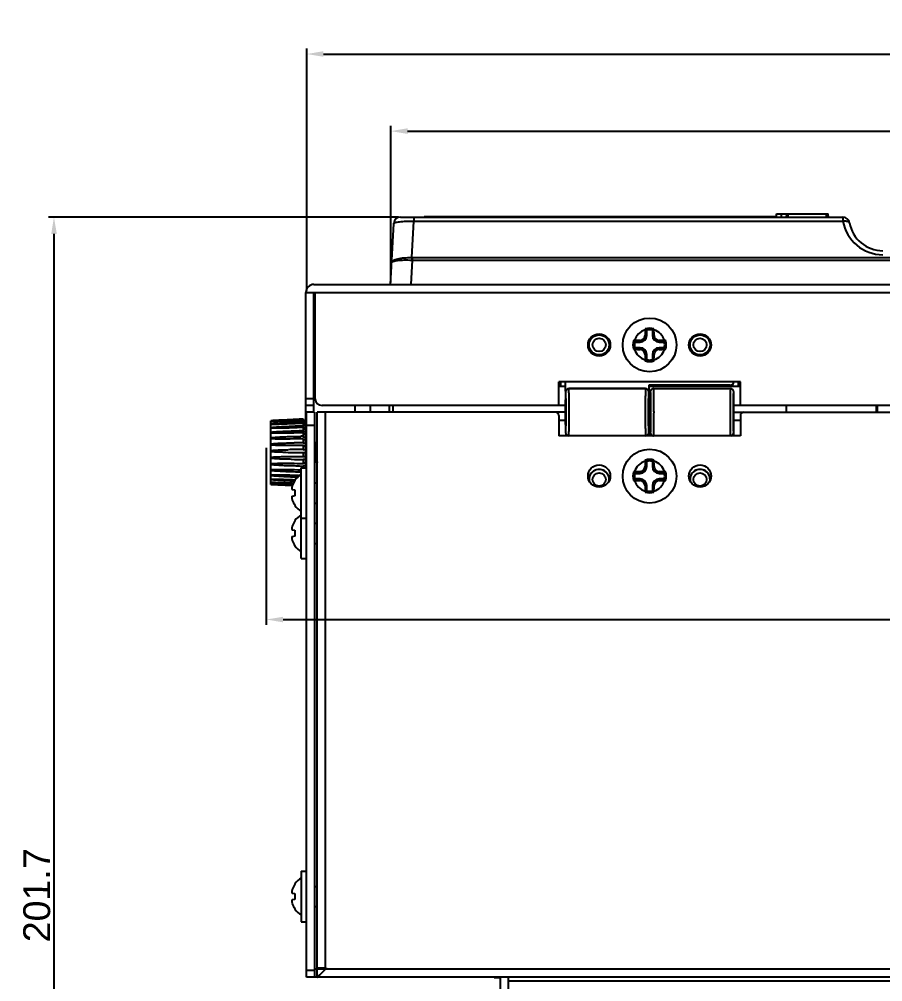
# Model space of a CAD drawing. Header units: millimetres. Extents: x -1493 to -686, y 1310 to 1867.
# Drawn here: x -1287.5 to -1159.1, y 1495.6 to 1638.7 of the extents above; entities that cross this region are included whole.
import ezdxf

# ---------------------------------------------------------------- set-up
doc = ezdxf.new("R2010")
doc.units = ezdxf.units.MM
doc.header["$PDMODE"] = 3
doc.header["$PDSIZE"] = 1.5
doc.layers.get('0').update_dxf_attribs({"linetype": 'CONTINUOUS'})
doc.layers.get('Defpoints').update_dxf_attribs({"linetype": 'CONTINUOUS'})
doc.layers.add('Dim', color=1, linetype='CONTINUOUS')
doc.styles.add('OMI-1', font='arial.ttf', dxfattribs={"oblique": 1})
doc.dimstyles.new('1', dxfattribs={"dimtxt": 4, "dimasz": 2.5, "dimexe": 0.8, "dimexo": 0.3, "dimgap": 0.5, "dimtad": 1, "dimtoh": 1, "dimdec": 1, "dimzin": 0, "dimdsep": 46, "dimtxsty": 'OMI-1', "dimcen": 0, "dimclrd": 256, "dimclre": 256, "dimclrt": 256, "dimadec": 0, "dimazin": 0, "dimtfac": 0.8, "dimtdec": 1, "dimtix": 1, "dimtmove": 0, "dimatfit": 3, "dimfxl": 1, "dimtolj": 1, "dimtzin": 0, "dimarcsym": 0})

# ---------------------------------------------------------------- blocks, each defined once
blk = doc.blocks.new('*D27')
at = {"layer": 'Defpoints', "color": 0, "transparency": 16777216}
for p in [(-1062.25, 1622.03), (-1232.26, 1599.25), (-1062.25, 1599.25)]:
    blk.add_point(p, dxfattribs=at)
at = {"layer": 'Dim', "lineweight": -2, "transparency": 16777216}
for p, q in [((-1232.26, 1599.55), (-1232.26, 1622.83)), ((-1062.25, 1599.55), (-1062.25, 1622.83)), ((-1229.76, 1622.03), (-1064.75, 1622.03))]:
    blk.add_line(p, q, dxfattribs=at)
at = {"layer": 'Dim', "transparency": 16777216}
for points in [[(-1229.76, 1622.45), (-1229.76, 1621.61), (-1232.26, 1622.03)], [(-1064.75, 1621.61), (-1064.75, 1622.45), (-1062.25, 1622.03)]]:
    blk.add_solid(points, dxfattribs=at)
at = {"layer": 'Dim', "transparency": 16777216, "insert": (-1147.25, 1624.57), "char_height": 4, "attachment_point": 5, "style": 'OMI-1'}
blk.add_mtext('\\A1;170.0', dxfattribs=at)
blk = doc.blocks.new('*D28')
at = {"layer": 'Defpoints', "color": 0, "transparency": 16777216}
for p in [(-1037.76, 1633.49), (-1244.76, 1598.05), (-1037.76, 1598.05)]:
    blk.add_point(p, dxfattribs=at)
at = {"layer": 'Dim', "lineweight": -2, "transparency": 16777216}
for p, q in [((-1244.76, 1598.35), (-1244.76, 1634.29)), ((-1037.76, 1598.35), (-1037.76, 1634.29)), ((-1242.26, 1633.49), (-1040.26, 1633.49))]:
    blk.add_line(p, q, dxfattribs=at)
at = {"layer": 'Dim', "transparency": 16777216}
for points in [[(-1242.26, 1633.91), (-1242.26, 1633.08), (-1244.76, 1633.49)], [(-1040.26, 1633.08), (-1040.26, 1633.91), (-1037.76, 1633.49)]]:
    blk.add_solid(points, dxfattribs=at)
at = {"layer": 'Dim', "transparency": 16777216, "insert": (-1141.26, 1636.04), "char_height": 4, "attachment_point": 5, "style": 'OMI-1'}
blk.add_mtext('\\A1;207.0', dxfattribs=at)
blk = doc.blocks.new('*D29')
at = {"layer": 'Defpoints', "color": 0, "transparency": 16777216}
for p in [(-1250.76, 1575.25), (-1031.76, 1575.26), (-1031.76, 1549.43)]:
    blk.add_point(p, dxfattribs=at)
at = {"layer": 'Dim', "lineweight": -2, "transparency": 16777216}
for p, q in [((-1250.76, 1574.95), (-1250.76, 1548.63)), ((-1031.76, 1574.96), (-1031.76, 1548.63)), ((-1248.26, 1549.43), (-1034.26, 1549.43))]:
    blk.add_line(p, q, dxfattribs=at)
at = {"layer": 'Dim', "transparency": 16777216}
for points in [[(-1248.26, 1549.84), (-1248.26, 1549.01), (-1250.76, 1549.43)], [(-1034.26, 1549.01), (-1034.26, 1549.84), (-1031.76, 1549.43)]]:
    blk.add_solid(points, dxfattribs=at)
at = {"layer": 'Dim', "transparency": 16777216, "insert": (-1141.26, 1551.97), "char_height": 4, "attachment_point": 5, "style": 'OMI-1'}
blk.add_mtext('\\A1;219.0', dxfattribs=at)
blk = doc.blocks.new('*D36')
at = {"layer": 'Defpoints', "color": 0, "transparency": 16777216}
for p in [(-1230.79, 1609.25), (-1282.33, 1407.55), (-1275.85, 1407.55)]:
    blk.add_point(p, dxfattribs=at)
at = {"layer": 'Dim', "lineweight": -2, "transparency": 16777216}
for p, q in [((-1231.09, 1609.25), (-1283.13, 1609.25)), ((-1282.33, 1606.75), (-1282.33, 1410.05)), ((-1276.15, 1407.55), (-1283.13, 1407.55))]:
    blk.add_line(p, q, dxfattribs=at)
at = {"layer": 'Dim', "transparency": 16777216}
for points in [[(-1281.91, 1606.75), (-1282.74, 1606.75), (-1282.33, 1609.25)], [(-1282.74, 1410.05), (-1281.91, 1410.05), (-1282.33, 1407.55)]]:
    blk.add_solid(points, dxfattribs=at)
at = {"layer": 'Dim', "transparency": 16777216, "insert": (-1284.87, 1508.4), "char_height": 4, "attachment_point": 5, "rotation": 90, "style": 'OMI-1'}
blk.add_mtext('\\A1;201.7', dxfattribs=at)

msp = doc.modelspace()

# ---------------------------------------------------------------- linework, layer by layer
at = {"color": 7, "linetype": 'Continuous'}
for p, q in [((-1174.92, 1609.25), (-1174.91, 1609.75)), ((-1174.91, 1609.75), (-1167.21, 1609.75)), ((-1174.16, 1609.25), (-1174.15, 1609.75)), ((-1173.4, 1609.25), (-1173.39, 1609.75)), ((-1173.17, 1609.25), (-1173.17, 1609.75)), ((-1167.46, 1609.25), (-1167.46, 1609.75)), ((-1167.2, 1609.25), (-1167.21, 1609.75)), ((-1232.28, 1599.25), (-1231.8, 1608.3)), ((-1230.8, 1609.25), (-1165.03, 1609.25)), ((-1229.13, 1603.22), (-1228.84, 1608.65)), ((-1228.84, 1609.25), (-1228.84, 1608.65)), ((-1228.84, 1608.65), (-1165.03, 1608.65)), ((-1174.92, 1609.3), (-1227.28, 1609.3)), ((-1227.28, 1609.3), (-1227.28, 1609.25)), ((-1175.28, 1609.3), (-1175.28, 1609.25)), ((-1165.03, 1609.25), (-1165.03, 1608.65)), ((-1229.09, 1602.86), (-1229.28, 1599.25)), ((-1229.09, 1603.22), (-1065.45, 1603.22)), ((-1229.09, 1603.22), (-1229.09, 1602.86)), ((-1229.09, 1602.86), (-1065.45, 1602.86)), ((-1243.68, 1599.25), (-1038.88, 1599.25)), ((-1244.88, 1598.05), (-1037.68, 1598.05)), ((-1244.88, 1572), (-1244.88, 1598.05)), ((-1243.68, 1580.25), (-1243.68, 1598.05)), ((-1243.48, 1582.25), (-1243.48, 1598.05)), ((-1194.19, 1591.66), (-1194.45, 1591.66)), ((-1194.19, 1591.66), (-1194.19, 1592.46)), ((-1193.36, 1592.46), (-1193.36, 1591.66)), ((-1193.36, 1591.66), (-1193.1, 1591.66)), ((-1195.99, 1590.66), (-1195.19, 1590.66)), ((-1195.19, 1589.83), (-1195.99, 1589.83)), ((-1195.19, 1590.66), (-1195.19, 1590.92)), ((-1195.19, 1589.83), (-1195.19, 1589.57)), ((-1192.36, 1590.66), (-1192.36, 1590.92)), ((-1192.36, 1590.66), (-1191.57, 1590.66)), ((-1192.36, 1589.83), (-1192.36, 1589.57)), ((-1191.57, 1589.83), (-1192.36, 1589.83)), ((-1194.19, 1588.83), (-1194.45, 1588.83)), ((-1194.19, 1588.04), (-1194.19, 1588.83)), ((-1193.36, 1588.83), (-1193.36, 1588.04)), ((-1193.36, 1588.83), (-1193.1, 1588.83)), ((-1180.28, 1584.75), (-1207.28, 1584.75)), ((-1207.28, 1581.25), (-1207.28, 1584.75)), ((-1206.28, 1584.05), (-1207.28, 1584.05)), ((-1206.98, 1584.05), (-1206.98, 1584.75)), ((-1206.28, 1583.38), (-1206.28, 1584.75)), ((-1193.89, 1584.25), (-1193.89, 1583.38)), ((-1181.78, 1584.25), (-1193.89, 1584.25)), ((-1180.28, 1584.05), (-1193.89, 1584.05)), ((-1190.78, 1584.05), (-1190.78, 1584.25)), ((-1188.79, 1584.05), (-1188.79, 1584.25)), ((-1187.99, 1584.05), (-1187.99, 1584.25)), ((-1181.38, 1584.05), (-1181.38, 1584.45)), ((-1180.58, 1584.05), (-1180.58, 1584.75)), ((-1180.28, 1581.25), (-1180.28, 1584.75)), ((-1206.29, 1583.25), (-1206.29, 1582.07)), ((-1206.15, 1583.6), (-1206.13, 1583.62)), ((-1205.78, 1583.76), (-1205.79, 1583.75)), ((-1194.38, 1583.75), (-1205.79, 1583.75)), ((-1205.78, 1583.76), (-1194.39, 1583.76)), ((-1194.38, 1583.75), (-1194.39, 1583.76)), ((-1194.04, 1583.62), (-1194.02, 1583.6)), ((-1193.88, 1582.07), (-1193.88, 1583.25)), ((-1193.68, 1581.85), (-1193.68, 1583.25)), ((-1193.18, 1583.75), (-1181.76, 1583.75)), ((-1181.26, 1577.25), (-1181.26, 1583.25)), ((-1243.68, 1582.25), (-1244.88, 1582.25)), ((-1243.68, 1581.25), (-1244.88, 1581.25)), ((-1206.27, 1581.25), (-1242.48, 1581.25)), ((-1237.6, 1581.25), (-1237.6, 1580.25)), ((-1235.31, 1581.25), (-1235.31, 1580.25)), ((-1232.48, 1581.25), (-1232.48, 1580.25)), ((-1231.95, 1581.25), (-1231.95, 1580.25)), ((-1193.92, 1582.06), (-1193.92, 1582.07)), ((-1193.66, 1581.85), (-1193.89, 1581.85)), ((-1193.63, 1581.85), (-1193.63, 1581.83)), ((-1101.27, 1581.25), (-1181.26, 1581.25)), ((-1173.48, 1581.25), (-1173.48, 1580.25)), ((-1160.08, 1581.25), (-1160.08, 1580.25)), ((-1159.95, 1581.25), (-1159.95, 1580.25)), ((-1244.78, 1579.75), (-1244.88, 1579.75)), ((-1243.58, 1580.25), (-1244.78, 1580.25)), ((-1244.78, 1496.25), (-1244.78, 1580.25)), ((-1243.58, 1580.25), (-1243.58, 1496.25)), ((-1206.26, 1580.25), (-1243.18, 1580.25)), ((-1243.18, 1497.65), (-1243.18, 1580.25)), ((-1241.98, 1497.65), (-1241.98, 1580.25)), ((-1207.28, 1579.75), (-1207.28, 1576.75)), ((-1181.26, 1580.25), (-1101.26, 1580.25)), ((-1180.28, 1579.75), (-1180.28, 1576.75)), ((-1250.08, 1578.99), (-1250.08, 1579)), ((-1250.08, 1569.84), (-1250.08, 1578.98)), ((-1245.28, 1579.25), (-1245.28, 1578.04)), ((-1245.28, 1578.99), (-1244.88, 1578.99)), ((-1245.28, 1578.97), (-1244.88, 1578.97)), ((-1245.28, 1578.88), (-1244.88, 1578.88)), ((-1245.28, 1578.77), (-1244.88, 1578.76)), ((-1245.28, 1578.55), (-1244.88, 1578.56)), ((-1245.28, 1578.37), (-1244.88, 1578.36)), ((-1243.58, 1578.25), (-1244.78, 1578.25)), ((-1207.28, 1579.05), (-1206.27, 1579.05)), ((-1206.29, 1578.42), (-1206.29, 1577.25)), ((-1193.92, 1578.42), (-1193.92, 1578.43)), ((-1193.89, 1578.65), (-1193.66, 1578.65)), ((-1193.88, 1577.25), (-1193.88, 1578.42)), ((-1193.68, 1577.25), (-1193.68, 1578.65)), ((-1193.63, 1578.66), (-1193.63, 1578.65)), ((-1181.26, 1579.05), (-1180.28, 1579.05)), ((-1250.05, 1577.85), (-1250.08, 1577.85)), ((-1245.28, 1578.04), (-1244.88, 1578.05)), ((-1245.28, 1577.98), (-1245.28, 1577.37)), ((-1245.28, 1577.78), (-1244.88, 1577.78)), ((-1245.28, 1577.37), (-1244.88, 1577.37)), ((-1245.28, 1577.2), (-1245.28, 1576.56)), ((-1245.28, 1577.05), (-1244.88, 1577.04)), ((-1180.28, 1576.75), (-1207.28, 1576.75)), ((-1193.66, 1576.75), (-1193.66, 1577.12)), ((-1193.51, 1576.88), (-1193.53, 1576.89)), ((-1181.41, 1576.89), (-1181.42, 1576.88)), ((-1181.28, 1577.12), (-1181.28, 1576.75)), ((-1245.28, 1576.56), (-1244.88, 1576.56)), ((-1245.28, 1576.3), (-1245.28, 1575.64)), ((-1245.28, 1576.19), (-1244.88, 1576.18)), ((-1245.28, 1575.64), (-1244.88, 1575.65)), ((-1245.28, 1575.31), (-1245.28, 1574.67)), ((-1243.45, 1575.74), (-1243.58, 1575.51)), ((-1243.44, 1575.75), (-1243.28, 1575.75)), ((-1243.18, 1575.57), (-1243.28, 1575.74)), ((-1245.28, 1575.25), (-1244.88, 1575.24)), ((-1245.28, 1574.67), (-1244.88, 1574.68)), ((-1245.28, 1574.27), (-1245.28, 1573.64)), ((-1245.28, 1574.26), (-1244.88, 1574.25)), ((-1244.88, 1574.68), (-1244.78, 1574.68)), ((-1244.88, 1574.25), (-1244.78, 1574.25)), ((-1245.28, 1573.68), (-1244.88, 1573.68)), ((-1245.28, 1573.27), (-1245.28, 1572.62)), ((-1245.28, 1573.27), (-1244.88, 1573.26)), ((-1245.28, 1572.71), (-1244.88, 1572.72)), ((-1244.88, 1573.68), (-1244.78, 1573.69)), ((-1243.58, 1572.75), (-1243.53, 1572.75)), ((-1243.53, 1572.75), (-1243.36, 1573.04)), ((-1243.37, 1573.06), (-1243.2, 1572.75)), ((-1194.19, 1572.16), (-1194.19, 1572.96)), ((-1193.36, 1572.96), (-1193.36, 1572.16)), ((-1245.58, 1572), (-1244.78, 1572)), ((-1245.58, 1558.5), (-1245.58, 1572)), ((-1245.28, 1572.33), (-1245.28, 1572)), ((-1245.28, 1572.33), (-1244.88, 1572.32)), ((-1195.99, 1571.16), (-1195.19, 1571.16)), ((-1195.19, 1571.16), (-1195.19, 1571.42)), ((-1194.19, 1572.16), (-1194.45, 1572.16)), ((-1193.36, 1572.16), (-1193.1, 1572.16)), ((-1192.36, 1571.16), (-1192.36, 1571.42)), ((-1192.36, 1571.16), (-1191.57, 1571.16)), ((-1250.08, 1570.94), (-1249.9, 1570.94)), ((-1250.08, 1569.57), (-1250.08, 1569.82)), ((-1246.52, 1570.13), (-1246.52, 1570.08)), ((-1243.58, 1569.75), (-1243.18, 1569.75)), ((-1195.19, 1570.33), (-1195.99, 1570.33)), ((-1195.19, 1570.33), (-1195.19, 1570.07)), ((-1191.57, 1570.33), (-1192.36, 1570.33)), ((-1192.36, 1570.33), (-1192.36, 1570.07)), ((-1250.08, 1569.5), (-1250.08, 1569.56)), ((-1250.08, 1569.5), (-1246.9, 1569.33)), ((-1246.9, 1568.76), (-1246.52, 1568.69)), ((-1246.52, 1568.69), (-1246.52, 1567.81)), ((-1194.19, 1569.33), (-1194.45, 1569.33)), ((-1194.19, 1568.54), (-1194.19, 1569.33)), ((-1193.36, 1569.33), (-1193.1, 1569.33)), ((-1193.36, 1569.33), (-1193.36, 1568.54)), ((-1246.52, 1567.81), (-1246.9, 1567.74)), ((-1243.58, 1566.75), (-1243.18, 1566.75)), ((-1246.52, 1566.42), (-1246.52, 1566.37)), ((-1246.52, 1564.13), (-1246.52, 1564.08)), ((-1245.58, 1564.5), (-1244.78, 1564.5)), ((-1246.9, 1562.76), (-1246.52, 1562.69)), ((-1246.52, 1562.69), (-1246.52, 1561.81)), ((-1243.58, 1563.75), (-1243.18, 1563.75)), ((-1246.52, 1561.81), (-1246.9, 1561.74)), ((-1246.52, 1560.42), (-1246.52, 1560.37)), ((-1243.58, 1560.75), (-1243.18, 1560.75)), ((-1245.58, 1558.5), (-1244.78, 1558.5)), ((-1245.58, 1512), (-1244.78, 1512)), ((-1245.58, 1512), (-1245.58, 1504.5)), ((-1246.52, 1510.13), (-1246.52, 1510.08)), ((-1243.58, 1509.75), (-1243.18, 1509.75)), ((-1246.9, 1508.76), (-1246.52, 1508.69)), ((-1246.52, 1508.69), (-1246.52, 1507.81)), ((-1246.52, 1507.81), (-1246.9, 1507.74)), ((-1243.58, 1506.75), (-1243.18, 1506.75)), ((-1246.52, 1506.42), (-1246.52, 1506.37)), ((-1245.58, 1504.5), (-1244.78, 1504.5)), ((-1243.58, 1497.25), (-1244.78, 1497.25)), ((-1038.98, 1497.45), (-1243.58, 1497.45)), ((-1243.18, 1497.65), (-1241.88, 1497.65)), ((-1243.18, 1496.25), (-1243.18, 1497.45)), ((-1241.88, 1497.65), (-1241.88, 1497.45)), ((-1037.78, 1496.25), (-1244.78, 1496.25)), ((-1216.88, 1496.15), (-1216.88, 1496.25)), ((-1215.98, 1496.15), (-1216.88, 1496.15)), ((-1215.98, 1496.25), (-1215.98, 1414.75)), ((-1214.78, 1496.25), (-1214.78, 1411.25)), ((-1214.78, 1495.72), (-1037.78, 1495.72))]:
    msp.add_line(p, q, dxfattribs=at)
for centre, radius in [((-1193.78, 1590.25), 4), ((-1201.28, 1590.25), 1.65), ((-1201.28, 1590.25), 1.5), ((-1201.28, 1590.25), 1.49), ((-1201.28, 1590.25), 0.986), ((-1186.28, 1590.25), 1.65), ((-1186.28, 1590.25), 1.5), ((-1186.28, 1590.25), 1.49), ((-1186.28, 1590.25), 0.986), ((-1193.78, 1570.75), 4), ((-1201.28, 1570.75), 1.65), ((-1201.28, 1570.25), 0.986), ((-1186.28, 1570.75), 1.65), ((-1186.28, 1570.25), 0.986)]:
    msp.add_circle(centre, radius, dxfattribs=at)
for centre, radius, start, end in [((-1230.8, 1608.25), 1, 90, 177), ((-1165.03, 1608.25), 1, 9.5941, 90), ((-1159.11, 1609.65), 6, 189.5954, 269.9987), ((-1159.11, 1609.25), 5, 189.5941, 270), ((-1186.73, 1600.82), 42.46, 176.7612, 177.2388), ((-1229.06, 1604.64), 1.78, 267.2145, 269.0039), ((-1229.09, 1604), 0.785, 267.2905, 270.0009), ((-1243.68, 1598.05), 1.2, 90, 180), ((-1193.78, 1590.25), 2.31, 106.1579, 163.8421), ((-1144.56, 1590.31), 49.9, 177.5171, 178.4466), ((-1182.04, 1591.93), 12.39, 176.7482, 177.5129), ((-1193.78, 1590.25), 2.47, 75.0921, 104.9079), ((-1198.96, 1586.71), 7.47, 50.3173, 52.4914), ((-1193.78, 1590.25), 2.25, 79.3916, 100.6084), ((-1188.59, 1586.71), 7.47, 127.5086, 129.6827), ((-1205.37, 1591.94), 12.25, 2.4827, 3.2562), ((-1193.78, 1590.25), 2.31, 16.1579, 73.8421), ((-1242.55, 1590.32), 49.46, 1.5492, 2.487), ((-1195.19, 1591.66), 1, 270, 0), ((-1195.21, 1591.68), 0.762, 271.5432, 358.4568), ((-1192.36, 1591.66), 1, 180, 270), ((-1192.34, 1591.68), 0.762, 181.5432, 268.4568), ((-1193.78, 1590.25), 2.47, 165.0921, 194.9079), ((-1195.47, 1578.65), 12.25, 92.4827, 93.2562), ((-1190.24, 1595.43), 7.47, 217.5086, 219.6827), ((-1190.24, 1585.06), 7.47, 140.3173, 142.4914), ((-1195.46, 1601.98), 12.39, 266.7482, 267.5129), ((-1193.78, 1590.25), 2.25, 169.3916, 190.6084), ((-1193.85, 1541.47), 49.46, 91.5492, 92.487), ((-1195.19, 1588.83), 1, 0, 90), ((-1192.36, 1588.83), 1, 90, 180), ((-1193.72, 1541.03), 49.9, 87.5171, 88.4466), ((-1197.32, 1595.43), 7.47, 320.3173, 322.4914), ((-1193.78, 1590.25), 2.25, 349.3916, 10.6084), ((-1197.32, 1585.06), 7.47, 37.5086, 39.6827), ((-1192.09, 1578.51), 12.39, 86.7482, 87.5129), ((-1192.08, 1601.84), 12.25, 272.4827, 273.2562), ((-1193.78, 1590.25), 2.47, 345.0921, 14.9079), ((-1193.78, 1590.25), 2.31, 196.1579, 253.8421), ((-1193.84, 1639.46), 49.9, 267.5171, 268.4466), ((-1195.21, 1588.81), 0.762, 1.5442, 88.4558), ((-1145, 1590.17), 49.46, 181.5492, 182.487), ((-1193.78, 1590.25), 2.31, 286.1579, 343.8421), ((-1242.99, 1590.19), 49.9, 357.5171, 358.4466), ((-1192.34, 1588.81), 0.762, 91.5442, 178.4558), ((-1193.7, 1639.02), 49.46, 271.5492, 272.487), ((-1182.18, 1588.55), 12.25, 182.4827, 183.2562), ((-1198.96, 1593.79), 7.47, 307.5086, 309.6827), ((-1193.78, 1590.25), 2.47, 255.0921, 284.9079), ((-1193.78, 1590.25), 2.25, 259.3916, 280.6084), ((-1188.59, 1593.79), 7.47, 230.3173, 232.4914), ((-1205.51, 1588.56), 12.39, 356.7482, 357.5129), ((-1205.79, 1583.25), 0.5, 90.007, 180.0031), ((-1194.38, 1583.25), 0.5, 359.9968, 89.9929), ((-1193.18, 1583.25), 0.5, 90.0073, 179.9816), ((-1181.76, 1583.25), 0.5, 0.0184, 89.9927), ((-1242.48, 1582.25), 1, 180, 270), ((-1207.78, 1579.75), 0.5, 0, 90), ((-1179.78, 1579.75), 0.5, 90, 180), ((-1205.79, 1577.25), 0.5, 180.0184, 269.9927), ((-1194.38, 1577.25), 0.5, 270.0073, 359.9816), ((-1193.18, 1577.25), 0.5, 179.9968, 225.0033), ((-1181.76, 1577.25), 0.5, 314.9968, 0.0031), ((-1245.08, 1489.16), 86.55, 90.1281, 91.008), ((-1244.07, 1486.38), 90.3, 90.7637, 91.0013), ((-1246.43, 1657.58), 83.31, 269.0319, 270.7939), ((-1246.03, 1490.38), 84.31, 89.4873, 90.9884), ((-1245.51, 1658.13), 84.9, 268.9919, 270.1561), ((-1193.78, 1570.75), 2.31, 106.1579, 163.8421), ((-1144.56, 1570.81), 49.9, 177.5171, 178.4466), ((-1182.04, 1572.43), 12.39, 176.7482, 177.5129), ((-1193.78, 1570.75), 2.47, 75.0921, 104.9079), ((-1198.96, 1567.21), 7.47, 50.3173, 52.4914), ((-1193.78, 1570.75), 2.25, 79.3916, 100.6084), ((-1188.59, 1567.21), 7.47, 127.5086, 129.6827), ((-1205.37, 1572.44), 12.25, 2.4827, 3.2562), ((-1193.78, 1570.75), 2.31, 16.1579, 73.8421), ((-1242.55, 1570.82), 49.46, 1.5492, 2.487), ((-1244.52, 1660.92), 88.68, 268.9956, 269.5116), ((-1201.28, 1570.25), 1.5, 351.507, 188.4745), ((-1201.28, 1570.25), 1.49, 349.6919, 190.3081), ((-1193.78, 1570.75), 2.47, 165.0921, 194.9079), ((-1195.47, 1559.15), 12.25, 92.4827, 93.2562), ((-1190.24, 1575.93), 7.47, 217.5086, 219.6827), ((-1193.78, 1570.75), 2.25, 169.3916, 190.6084), ((-1193.85, 1521.97), 49.46, 91.5492, 92.487), ((-1195.19, 1572.16), 1, 270, 0), ((-1195.21, 1572.18), 0.762, 271.5432, 358.4568), ((-1192.36, 1572.16), 1, 180, 270), ((-1192.34, 1572.18), 0.762, 181.5432, 268.4568), ((-1193.72, 1521.53), 49.9, 87.5171, 88.4466), ((-1197.32, 1575.93), 7.47, 320.3173, 322.4914), ((-1193.78, 1570.75), 2.25, 349.3916, 10.6084), ((-1192.09, 1559.01), 12.39, 86.7482, 87.5129), ((-1193.78, 1570.75), 2.47, 345.0921, 14.9079), ((-1186.28, 1570.25), 1.5, 351.507, 188.4745), ((-1186.28, 1570.25), 1.49, 349.6919, 190.3081), ((-1243.85, 1568.26), 3.23, 145.7572, 161.0168), ((-1243.91, 1568.25), 3.21, 121.1856, 144.1884), ((-1190.24, 1565.56), 7.47, 140.3173, 142.4914), ((-1195.46, 1582.48), 12.39, 266.7482, 267.5129), ((-1193.78, 1570.75), 2.31, 196.1579, 253.8421), ((-1193.84, 1619.96), 49.9, 267.5171, 268.4466), ((-1195.19, 1569.33), 1, 0, 90), ((-1195.21, 1569.31), 0.762, 1.5442, 88.4558), ((-1192.36, 1569.33), 1, 90, 180), ((-1193.78, 1570.75), 2.31, 286.1579, 343.8421), ((-1192.34, 1569.31), 0.762, 91.5442, 178.4558), ((-1193.7, 1619.52), 49.46, 271.5492, 272.487), ((-1197.32, 1565.56), 7.47, 37.5086, 39.6827), ((-1192.08, 1582.34), 12.25, 272.4827, 273.2562), ((-1145, 1570.67), 49.46, 181.5492, 182.487), ((-1182.18, 1569.05), 12.25, 182.4827, 183.2562), ((-1198.96, 1574.29), 7.47, 307.5086, 309.6827), ((-1193.78, 1570.75), 2.47, 255.0921, 284.9079), ((-1193.78, 1570.75), 2.25, 259.3916, 280.6084), ((-1188.59, 1574.29), 7.47, 230.3173, 232.4914), ((-1205.51, 1569.06), 12.39, 356.7482, 357.5129), ((-1242.99, 1570.69), 49.9, 357.5171, 358.4466), ((-1243.85, 1568.24), 3.23, 198.9832, 214.2428), ((-1243.91, 1568.25), 3.21, 215.8116, 238.8144), ((-1243.85, 1562.26), 3.23, 145.7572, 161.0168), ((-1243.91, 1562.25), 3.21, 121.1856, 144.1884), ((-1243.85, 1562.24), 3.23, 198.9832, 214.2428), ((-1243.91, 1562.25), 3.21, 215.8116, 238.8144), ((-1243.91, 1508.25), 3.21, 121.1856, 144.1884), ((-1243.85, 1508.26), 3.23, 145.7572, 161.0168), ((-1243.85, 1508.24), 3.23, 198.9832, 214.2428), ((-1243.91, 1508.25), 3.21, 215.8116, 238.8144)]:
    msp.add_arc(centre, radius, start, end, dxfattribs=at)
for centre, major_axis, ratio, start_param, end_param in [((-1181.78, 1584.75), (-0.354, 0.354), 0.999695, -3.926839, -2.356337), ((-1205.78, 1583.26), (-0.354, -0.354), 0.999695, 3.926839, 4.712389), ((-1194.39, 1583.26), (-0.354, 0.354), 0.999695, 4.712389, 5.497939), ((-1206.29, 1580.25), (0, 1.82), 0.017455, 3.141593, 6.283185), ((-1193.68, 1580.25), (0, 1.75), 0.017455, -2.724537, -0.417055), ((-1193.16, 1577.23), (0.354, -0.354), 0.999695, -1.570796, -1.04962), ((-1181.78, 1577.23), (0.354, 0.354), 0.999695, -2.091975, -1.570796)]:
    msp.add_ellipse(centre, major_axis=major_axis, ratio=ratio, start_param=start_param, end_param=end_param, dxfattribs=at)
for points, knots in [([(-1231.8, 1608.3), (-1231.8, 1608.33), (-1231.75, 1608.38), (-1231.67, 1608.42), (-1231.53, 1608.47), (-1231.28, 1608.52), (-1230.76, 1608.6), (-1229.93, 1608.65), (-1229.23, 1608.66), (-1228.84, 1608.65)], [0, 0, 0, 0, 0.031411, 0.057161, 0.090686, 0.181358, 0.302322, 0.620218, 1, 1, 1, 1]), ([(-1165.03, 1608.65), (-1164.91, 1608.67), (-1164.73, 1608.68), (-1164.51, 1608.67), (-1164.29, 1608.63), (-1164.07, 1608.54), (-1164.04, 1608.41)], [0, 0, 0, 0, 0.341973, 0.497913, 0.63815, 1, 1, 1, 1]), ([(-1232.11, 1602.49), (-1232.1, 1602.55), (-1232.04, 1602.68), (-1231.85, 1602.83), (-1231.57, 1602.97), (-1231.2, 1603.07), (-1230.76, 1603.16), (-1230.06, 1603.23), (-1229.51, 1603.23), (-1229.13, 1603.22)], [0, 0, 0, 0, 0.055372, 0.127632, 0.223614, 0.343989, 0.486364, 0.646652, 1, 1, 1, 1]), ([(-1232.11, 1602.49), (-1232.1, 1602.53), (-1232.06, 1602.59), (-1231.97, 1602.64), (-1231.82, 1602.7), (-1231.57, 1602.77), (-1231.21, 1602.82), (-1230.77, 1602.86), (-1230.07, 1602.89), (-1229.52, 1602.88), (-1229.15, 1602.86)], [0, 0, 0, 0, 0.037816, 0.065627, 0.100775, 0.193608, 0.315231, 0.462066, 0.629121, 1, 1, 1, 1]), ([(-1206.29, 1583.25), (-1206.29, 1583.25), (-1206.29, 1583.25), (-1206.29, 1583.24), (-1206.29, 1583.23), (-1206.28, 1583.2), (-1206.28, 1583.17), (-1206.28, 1583.12), (-1206.28, 1583.07), (-1206.27, 1583.01), (-1206.27, 1582.91), (-1206.27, 1582.76), (-1206.26, 1582.56), (-1206.26, 1582.33), (-1206.25, 1582.16), (-1206.25, 1582.07)], [0, 0, 0, 0, 0.001539, 0.004756, 0.017201, 0.037888, 0.066841, 0.103973, 0.149164, 0.202281, 0.26314, 0.407277, 0.579699, 0.778149, 1, 1, 1, 1]), ([(-1205.74, 1580.25), (-1205.74, 1580.47), (-1205.74, 1580.92), (-1205.74, 1581.47), (-1205.75, 1581.89), (-1205.75, 1582.18), (-1205.75, 1582.46), (-1205.76, 1582.71), (-1205.76, 1582.94), (-1205.76, 1583.15), (-1205.77, 1583.32), (-1205.77, 1583.45), (-1205.78, 1583.54), (-1205.78, 1583.59), (-1205.78, 1583.64), (-1205.78, 1583.68), (-1205.79, 1583.71), (-1205.79, 1583.73), (-1205.79, 1583.74), (-1205.79, 1583.75), (-1205.79, 1583.75), (-1205.79, 1583.75)], [0, 0, 0, 0, 0.194697, 0.382101, 0.470803, 0.55505, 0.63402, 0.70679, 0.772472, 0.830568, 0.880713, 0.922542, 0.940226, 0.955698, 0.968916, 0.979841, 0.988432, 0.994654, 0.99848, 0.999503, 1, 1, 1, 1]), ([(-1194.38, 1583.75), (-1194.38, 1583.75), (-1194.38, 1583.75), (-1194.38, 1583.74), (-1194.38, 1583.73), (-1194.38, 1583.71), (-1194.39, 1583.68), (-1194.39, 1583.64), (-1194.39, 1583.59), (-1194.39, 1583.54), (-1194.4, 1583.45), (-1194.4, 1583.32), (-1194.41, 1583.15), (-1194.41, 1582.94), (-1194.41, 1582.71), (-1194.42, 1582.46), (-1194.42, 1582.18), (-1194.42, 1581.89), (-1194.43, 1581.47), (-1194.43, 1580.92), (-1194.43, 1580.25), (-1194.43, 1579.57), (-1194.43, 1579.02), (-1194.42, 1578.6), (-1194.42, 1578.31), (-1194.42, 1578.03), (-1194.41, 1577.78), (-1194.41, 1577.55), (-1194.41, 1577.35), (-1194.4, 1577.17), (-1194.4, 1577.05), (-1194.39, 1576.96), (-1194.39, 1576.9), (-1194.39, 1576.86), (-1194.39, 1576.82), (-1194.38, 1576.79), (-1194.38, 1576.77), (-1194.38, 1576.75), (-1194.38, 1576.75), (-1194.38, 1576.75), (-1194.38, 1576.75)], [0, 0, 0, 0, 0.000248, 0.00076, 0.002673, 0.005784, 0.01008, 0.015542, 0.022151, 0.029887, 0.038729, 0.059644, 0.084716, 0.113764, 0.146605, 0.18299, 0.222475, 0.264599, 0.30895, 0.402651, 0.5, 0.597349, 0.69105, 0.735401, 0.777525, 0.81701, 0.853395, 0.886236, 0.915284, 0.940356, 0.961271, 0.970113, 0.977849, 0.984458, 0.98992, 0.994216, 0.997327, 0.99924, 0.999752, 1, 1, 1, 1]), ([(-1193.92, 1582.07), (-1193.92, 1582.16), (-1193.91, 1582.33), (-1193.91, 1582.56), (-1193.91, 1582.76), (-1193.9, 1582.91), (-1193.9, 1583.01), (-1193.89, 1583.07), (-1193.89, 1583.12), (-1193.89, 1583.17), (-1193.89, 1583.2), (-1193.88, 1583.23), (-1193.88, 1583.24), (-1193.88, 1583.25), (-1193.88, 1583.25), (-1193.88, 1583.25)], [0, 0, 0, 0, 0.221843, 0.420284, 0.592702, 0.736836, 0.797703, 0.850821, 0.896013, 0.933149, 0.962106, 0.9828, 0.995251, 0.998466, 1, 1, 1, 1]), ([(-1193.68, 1583.25), (-1193.68, 1583.25), (-1193.67, 1583.25), (-1193.67, 1583.24), (-1193.67, 1583.22), (-1193.67, 1583.19), (-1193.66, 1583.15), (-1193.66, 1583.1), (-1193.66, 1583.03), (-1193.65, 1582.96), (-1193.65, 1582.84), (-1193.65, 1582.66), (-1193.64, 1582.42), (-1193.64, 1582.14), (-1193.63, 1581.95), (-1193.63, 1581.85)], [0, 0, 0, 0, 0.001462, 0.00469, 0.017318, 0.03833, 0.067699, 0.10531, 0.151031, 0.204697, 0.26608, 0.411011, 0.58353, 0.780916, 1, 1, 1, 1]), ([(-1193.18, 1576.75), (-1193.18, 1576.75), (-1193.17, 1576.75), (-1193.17, 1576.75), (-1193.17, 1576.77), (-1193.17, 1576.79), (-1193.17, 1576.82), (-1193.16, 1576.86), (-1193.16, 1576.9), (-1193.16, 1576.96), (-1193.16, 1577.05), (-1193.15, 1577.17), (-1193.15, 1577.35), (-1193.14, 1577.55), (-1193.14, 1577.78), (-1193.14, 1578.03), (-1193.13, 1578.31), (-1193.13, 1578.6), (-1193.13, 1579.02), (-1193.13, 1579.57), (-1193.12, 1580.25), (-1193.13, 1580.92), (-1193.13, 1581.47), (-1193.13, 1581.89), (-1193.13, 1582.18), (-1193.14, 1582.46), (-1193.14, 1582.71), (-1193.14, 1582.94), (-1193.15, 1583.15), (-1193.15, 1583.32), (-1193.16, 1583.45), (-1193.16, 1583.54), (-1193.16, 1583.59), (-1193.16, 1583.64), (-1193.17, 1583.68), (-1193.17, 1583.71), (-1193.17, 1583.73), (-1193.17, 1583.74), (-1193.17, 1583.75), (-1193.18, 1583.75), (-1193.18, 1583.75)], [0, 0, 0, 0, 0.000248, 0.00076, 0.002673, 0.005784, 0.01008, 0.015542, 0.022151, 0.029887, 0.038729, 0.059644, 0.084716, 0.113764, 0.146605, 0.18299, 0.222475, 0.264599, 0.30895, 0.402651, 0.5, 0.597349, 0.69105, 0.735401, 0.777525, 0.81701, 0.853395, 0.886236, 0.915284, 0.940356, 0.961271, 0.970113, 0.977849, 0.984458, 0.98992, 0.994216, 0.997327, 0.99924, 0.999752, 1, 1, 1, 1]), ([(-1181.76, 1583.75), (-1181.76, 1583.75), (-1181.76, 1583.75), (-1181.76, 1583.74), (-1181.77, 1583.73), (-1181.77, 1583.71), (-1181.77, 1583.68), (-1181.77, 1583.64), (-1181.77, 1583.59), (-1181.78, 1583.54), (-1181.78, 1583.45), (-1181.78, 1583.32), (-1181.79, 1583.15), (-1181.79, 1582.94), (-1181.8, 1582.71), (-1181.8, 1582.46), (-1181.8, 1582.18), (-1181.81, 1581.89), (-1181.81, 1581.47), (-1181.81, 1580.92), (-1181.81, 1580.47), (-1181.81, 1580.25)], [0, 0, 0, 0, 0.000497, 0.00152, 0.005346, 0.011568, 0.020159, 0.031084, 0.044302, 0.059774, 0.077458, 0.119287, 0.169432, 0.227528, 0.29321, 0.36598, 0.44495, 0.529197, 0.617899, 0.805303, 1, 1, 1, 1]), ([(-1181.31, 1580.25), (-1181.31, 1580.44), (-1181.31, 1580.83), (-1181.31, 1581.38), (-1181.3, 1581.82), (-1181.3, 1582.15), (-1181.3, 1582.36), (-1181.29, 1582.56), (-1181.29, 1582.74), (-1181.28, 1582.89), (-1181.28, 1583), (-1181.28, 1583.07), (-1181.27, 1583.12), (-1181.27, 1583.16), (-1181.27, 1583.19), (-1181.27, 1583.21), (-1181.26, 1583.23), (-1181.26, 1583.24), (-1181.26, 1583.25), (-1181.26, 1583.25)], [0, 0, 0, 0, 0.195325, 0.383104, 0.556119, 0.634971, 0.707684, 0.773562, 0.831963, 0.882329, 0.924172, 0.941772, 0.957097, 0.970113, 0.980791, 0.989104, 0.995043, 0.998625, 1, 1, 1, 1]), ([(-1206.25, 1582.07), (-1206.25, 1581.94), (-1206.24, 1581.33), (-1206.24, 1580.72), (-1206.24, 1580.25)], [0, 0, 0, 0, 0.225621, 1, 1, 1, 1]), ([(-1193.93, 1580.25), (-1193.93, 1580.41), (-1193.93, 1581.01), (-1193.92, 1581.62), (-1193.92, 1582.06)], [0, 0, 0, 0, 0.267283, 1, 1, 1, 1]), ([(-1193.91, 1580.25), (-1193.91, 1580.56), (-1193.91, 1580.99), (-1193.9, 1581.53), (-1193.9, 1581.75), (-1193.89, 1581.85)], [0, 0, 0, 0, 0.581143, 0.819734, 1, 1, 1, 1]), ([(-1193.89, 1581.85), (-1193.89, 1581.87), (-1193.89, 1581.92), (-1193.89, 1581.98), (-1193.88, 1582.03), (-1193.88, 1582.05), (-1193.88, 1582.06)], [0, 0, 0, 0, 0.37054, 0.662435, 0.872924, 1, 1, 1, 1]), ([(-1193.88, 1582.06), (-1193.88, 1582.07), (-1193.88, 1582.07), (-1193.88, 1582.07), (-1193.88, 1582.07)], [0, 0, 0, 0, 0.715478, 1, 1, 1, 1]), ([(-1193.63, 1581.83), (-1193.63, 1581.31), (-1193.62, 1580.25), (-1193.63, 1579.19), (-1193.63, 1578.66)], [0, 0, 0, 0, 0.499963, 1, 1, 1, 1]), ([(-1206.24, 1580.25), (-1206.24, 1580.08), (-1206.24, 1579.48), (-1206.25, 1578.87), (-1206.25, 1578.42)], [0, 0, 0, 0, 0.267599, 1, 1, 1, 1]), ([(-1205.79, 1576.75), (-1205.79, 1576.75), (-1205.79, 1576.75), (-1205.79, 1576.75), (-1205.79, 1576.77), (-1205.79, 1576.79), (-1205.78, 1576.82), (-1205.78, 1576.86), (-1205.78, 1576.9), (-1205.78, 1576.96), (-1205.77, 1577.05), (-1205.77, 1577.17), (-1205.76, 1577.35), (-1205.76, 1577.55), (-1205.76, 1577.78), (-1205.75, 1578.03), (-1205.75, 1578.31), (-1205.75, 1578.6), (-1205.74, 1579.02), (-1205.74, 1579.57), (-1205.74, 1580.02), (-1205.74, 1580.25)], [0, 0, 0, 0, 0.000497, 0.00152, 0.005346, 0.011568, 0.020159, 0.031084, 0.044302, 0.059774, 0.077458, 0.119287, 0.169432, 0.227528, 0.29321, 0.36598, 0.44495, 0.529197, 0.617899, 0.805303, 1, 1, 1, 1]), ([(-1193.92, 1578.43), (-1193.92, 1578.57), (-1193.93, 1579.17), (-1193.93, 1579.78), (-1193.93, 1580.25)], [0, 0, 0, 0, 0.225984, 1, 1, 1, 1]), ([(-1193.89, 1578.65), (-1193.9, 1578.74), (-1193.9, 1578.97), (-1193.91, 1579.5), (-1193.91, 1579.94), (-1193.91, 1580.25)], [0, 0, 0, 0, 0.18024, 0.418836, 1, 1, 1, 1]), ([(-1181.81, 1580.25), (-1181.81, 1580.02), (-1181.81, 1579.57), (-1181.81, 1579.02), (-1181.81, 1578.6), (-1181.8, 1578.31), (-1181.8, 1578.03), (-1181.8, 1577.78), (-1181.79, 1577.55), (-1181.79, 1577.35), (-1181.78, 1577.17), (-1181.78, 1577.05), (-1181.78, 1576.96), (-1181.77, 1576.9), (-1181.77, 1576.86), (-1181.77, 1576.82), (-1181.77, 1576.79), (-1181.77, 1576.77), (-1181.76, 1576.75), (-1181.76, 1576.75), (-1181.76, 1576.75), (-1181.76, 1576.75)], [0, 0, 0, 0, 0.194697, 0.382101, 0.470803, 0.55505, 0.63402, 0.70679, 0.772472, 0.830568, 0.880713, 0.922542, 0.940226, 0.955698, 0.968916, 0.979841, 0.988432, 0.994654, 0.99848, 0.999503, 1, 1, 1, 1]), ([(-1181.26, 1577.25), (-1181.26, 1577.25), (-1181.26, 1577.25), (-1181.26, 1577.26), (-1181.27, 1577.28), (-1181.27, 1577.31), (-1181.27, 1577.34), (-1181.27, 1577.38), (-1181.28, 1577.42), (-1181.28, 1577.5), (-1181.28, 1577.61), (-1181.29, 1577.76), (-1181.29, 1577.93), (-1181.3, 1578.13), (-1181.3, 1578.35), (-1181.3, 1578.67), (-1181.31, 1579.11), (-1181.31, 1579.67), (-1181.31, 1580.05), (-1181.31, 1580.25)], [0, 0, 0, 0, 0.001375, 0.004957, 0.010896, 0.019209, 0.029887, 0.042903, 0.058228, 0.075828, 0.117671, 0.168037, 0.226438, 0.292316, 0.365029, 0.443881, 0.616896, 0.804675, 1, 1, 1, 1]), ([(-1250.08, 1578.99), (-1249.68, 1579.01), (-1248.88, 1579.06), (-1247.28, 1579.14), (-1246.08, 1579.2), (-1245.28, 1579.25)], [0, 0, 0, 0, 0.249727, 0.499774, 1, 1, 1, 1]), ([(-1245.28, 1579.22), (-1246.08, 1579.18), (-1247.28, 1579.12), (-1248.88, 1579.04), (-1249.68, 1579), (-1250.08, 1578.98)], [0, 0, 0, 0, 0.500284, 0.750325, 1, 1, 1, 1]), ([(-1250.08, 1578.85), (-1249.88, 1578.87), (-1249.48, 1578.89), (-1248.68, 1578.94), (-1247.68, 1579), (-1246.48, 1579.06), (-1245.68, 1579.1), (-1245.28, 1579.12)], [0, 0, 0, 0, 0.124855, 0.249835, 0.499891, 0.749965, 1, 1, 1, 1]), ([(-1245.28, 1579.01), (-1245.68, 1578.99), (-1246.48, 1578.95), (-1247.68, 1578.89), (-1248.68, 1578.85), (-1249.48, 1578.82), (-1249.88, 1578.8), (-1250.08, 1578.8)], [0, 0, 0, 0, 0.250211, 0.500365, 0.750392, 0.875298, 1, 1, 1, 1]), ([(-1250.08, 1578.51), (-1249.88, 1578.53), (-1249.48, 1578.56), (-1248.88, 1578.59), (-1248.28, 1578.63), (-1247.48, 1578.68), (-1246.48, 1578.73), (-1245.68, 1578.76), (-1245.28, 1578.78)], [0, 0, 0, 0, 0.124934, 0.249946, 0.374976, 0.500005, 0.750037, 1, 1, 1, 1]), ([(-1245.28, 1578.59), (-1245.68, 1578.57), (-1246.48, 1578.53), (-1247.48, 1578.49), (-1248.28, 1578.46), (-1248.88, 1578.44), (-1249.48, 1578.42), (-1249.88, 1578.42), (-1250.08, 1578.42)], [0, 0, 0, 0, 0.250243, 0.500403, 0.625435, 0.750416, 0.875309, 1, 1, 1, 1]), ([(-1250.08, 1577.98), (-1249.88, 1578), (-1249.48, 1578.03), (-1248.88, 1578.07), (-1248.28, 1578.11), (-1247.48, 1578.15), (-1246.48, 1578.2), (-1245.68, 1578.23), (-1245.28, 1578.24)], [0, 0, 0, 0, 0.125005, 0.250042, 0.375076, 0.500098, 0.750093, 1, 1, 1, 1]), ([(-1206.25, 1578.42), (-1206.25, 1578.33), (-1206.26, 1578.17), (-1206.26, 1577.94), (-1206.27, 1577.73), (-1206.27, 1577.59), (-1206.27, 1577.49), (-1206.28, 1577.42), (-1206.28, 1577.37), (-1206.28, 1577.33), (-1206.28, 1577.29), (-1206.29, 1577.27), (-1206.29, 1577.26), (-1206.29, 1577.25), (-1206.29, 1577.25), (-1206.29, 1577.25)], [0, 0, 0, 0, 0.221851, 0.420301, 0.592723, 0.73686, 0.797719, 0.850836, 0.896027, 0.933159, 0.962112, 0.982799, 0.995243, 0.998461, 1, 1, 1, 1]), ([(-1193.88, 1577.25), (-1193.88, 1577.25), (-1193.88, 1577.25), (-1193.88, 1577.26), (-1193.88, 1577.27), (-1193.89, 1577.29), (-1193.89, 1577.33), (-1193.89, 1577.37), (-1193.89, 1577.42), (-1193.9, 1577.49), (-1193.9, 1577.59), (-1193.91, 1577.74), (-1193.91, 1577.94), (-1193.91, 1578.17), (-1193.92, 1578.33), (-1193.92, 1578.42)], [0, 0, 0, 0, 0.001524, 0.004732, 0.017187, 0.037898, 0.066864, 0.103999, 0.149186, 0.202299, 0.263165, 0.4073, 0.579717, 0.778157, 1, 1, 1, 1]), ([(-1193.88, 1578.43), (-1193.88, 1578.44), (-1193.88, 1578.46), (-1193.89, 1578.51), (-1193.89, 1578.57), (-1193.89, 1578.62), (-1193.89, 1578.65)], [0, 0, 0, 0, 0.127099, 0.337586, 0.629469, 1, 1, 1, 1]), ([(-1193.88, 1578.42), (-1193.88, 1578.42), (-1193.88, 1578.43), (-1193.88, 1578.43), (-1193.88, 1578.43)], [0, 0, 0, 0, 0.284523, 1, 1, 1, 1]), ([(-1193.63, 1578.65), (-1193.63, 1578.54), (-1193.64, 1578.35), (-1193.64, 1578.07), (-1193.65, 1577.83), (-1193.65, 1577.66), (-1193.65, 1577.54), (-1193.66, 1577.46), (-1193.66, 1577.4), (-1193.66, 1577.34), (-1193.67, 1577.3), (-1193.67, 1577.27), (-1193.67, 1577.26), (-1193.67, 1577.25), (-1193.68, 1577.25), (-1193.68, 1577.25)], [0, 0, 0, 0, 0.219082, 0.416469, 0.588988, 0.733919, 0.795302, 0.848971, 0.894696, 0.932312, 0.961677, 0.982674, 0.995294, 0.998528, 1, 1, 1, 1]), ([(-1250.08, 1577.29), (-1249.88, 1577.31), (-1249.48, 1577.34), (-1248.88, 1577.38), (-1248.28, 1577.41), (-1247.48, 1577.45), (-1246.48, 1577.49), (-1245.68, 1577.52), (-1245.28, 1577.53)], [0, 0, 0, 0, 0.125055, 0.250105, 0.375138, 0.500153, 0.750123, 1, 1, 1, 1]), ([(-1245.28, 1577.98), (-1245.67, 1577.96), (-1246.47, 1577.92), (-1247.47, 1577.89), (-1248.26, 1577.87), (-1248.86, 1577.86), (-1249.46, 1577.85), (-1249.85, 1577.85), (-1250.05, 1577.85)], [0, 0, 0, 0, 0.250239, 0.500383, 0.625407, 0.750382, 0.875277, 1, 1, 1, 1]), ([(-1245.28, 1577.2), (-1245.64, 1577.19), (-1246.38, 1577.16), (-1247.47, 1577.13), (-1248.39, 1577.12), (-1249.12, 1577.12), (-1249.49, 1577.12), (-1249.67, 1577.12)], [0, 0, 0, 0, 0.250166, 0.500251, 0.750228, 0.875153, 1, 1, 1, 1]), ([(-1250.08, 1576.46), (-1249.89, 1576.48), (-1249.52, 1576.51), (-1248.97, 1576.55), (-1248.42, 1576.58), (-1247.68, 1576.61), (-1246.76, 1576.64), (-1246.02, 1576.66), (-1245.65, 1576.66)], [0, 0, 0, 0, 0.125071, 0.250117, 0.375142, 0.500149, 0.75011, 1, 1, 1, 1]), ([(-1249.18, 1576.26), (-1249.33, 1576.26), (-1249.63, 1576.27), (-1249.93, 1576.28), (-1250.08, 1576.29)], [0, 0, 0, 0, 0.500173, 1, 1, 1, 1]), ([(-1250.08, 1575.54), (-1249.93, 1575.56), (-1249.64, 1575.58), (-1249.07, 1575.62), (-1248.34, 1575.65), (-1247.47, 1575.68), (-1246.9, 1575.69), (-1246.61, 1575.7)], [0, 0, 0, 0, 0.125053, 0.250083, 0.500097, 0.750067, 1, 1, 1, 1]), ([(-1248.57, 1575.29), (-1248.82, 1575.3), (-1249.2, 1575.31), (-1249.7, 1575.33), (-1249.95, 1575.34), (-1250.08, 1575.35)], [0, 0, 0, 0, 0.500095, 0.750087, 1, 1, 1, 1]), ([(-1245.28, 1576.3), (-1245.93, 1576.28), (-1246.9, 1576.26), (-1248.2, 1576.25), (-1248.85, 1576.25), (-1249.18, 1576.26)], [0, 0, 0, 0, 0.500139, 0.750119, 1, 1, 1, 1]), ([(-1245.28, 1575.31), (-1245.82, 1575.3), (-1246.92, 1575.28), (-1248.02, 1575.28), (-1248.57, 1575.29)], [0, 0, 0, 0, 0.500059, 1, 1, 1, 1]), ([(-1243.37, 1573.06), (-1243.37, 1573.06), (-1243.38, 1573.07), (-1243.38, 1573.1), (-1243.39, 1573.13), (-1243.4, 1573.18), (-1243.41, 1573.27), (-1243.42, 1573.39), (-1243.44, 1573.53), (-1243.45, 1573.7), (-1243.46, 1573.87), (-1243.48, 1574.13), (-1243.5, 1574.44), (-1243.52, 1574.79), (-1243.54, 1575.06), (-1243.56, 1575.23), (-1243.57, 1575.31), (-1243.58, 1575.34)], [0, 0, 0, 0, 0.007127, 0.01745, 0.030989, 0.047697, 0.090235, 0.144039, 0.207731, 0.279659, 0.357949, 0.440556, 0.610006, 0.77038, 0.905006, 0.958171, 1, 1, 1, 1]), ([(-1243.45, 1575.74), (-1243.44, 1575.74), (-1243.44, 1575.74), (-1243.44, 1575.75), (-1243.44, 1575.75)], [0, 0, 0, 0, 0.336143, 1, 1, 1, 1]), ([(-1243.44, 1575.75), (-1243.43, 1575.75), (-1243.43, 1575.74), (-1243.43, 1575.74), (-1243.42, 1575.72), (-1243.42, 1575.7), (-1243.41, 1575.66), (-1243.4, 1575.62), (-1243.4, 1575.54), (-1243.38, 1575.42), (-1243.37, 1575.26), (-1243.36, 1575.07), (-1243.35, 1574.85), (-1243.33, 1574.62), (-1243.32, 1574.38), (-1243.3, 1574.06), (-1243.28, 1573.68), (-1243.26, 1573.33), (-1243.24, 1573.09), (-1243.23, 1572.99), (-1243.23, 1572.94)], [0, 0, 0, 0, 0.00293, 0.005452, 0.008791, 0.017995, 0.030599, 0.046551, 0.065762, 0.113464, 0.172466, 0.241201, 0.31783, 0.400303, 0.486405, 0.573824, 0.743256, 0.890535, 0.950834, 1, 1, 1, 1]), ([(-1243.28, 1575.74), (-1243.28, 1575.74), (-1243.28, 1575.74), (-1243.28, 1575.75), (-1243.28, 1575.75)], [0, 0, 0, 0, 0.336413, 1, 1, 1, 1]), ([(-1243.18, 1574.58), (-1243.18, 1574.65), (-1243.19, 1574.8), (-1243.2, 1575.01), (-1243.21, 1575.2), (-1243.23, 1575.37), (-1243.24, 1575.49), (-1243.25, 1575.57), (-1243.25, 1575.62), (-1243.26, 1575.66), (-1243.26, 1575.7), (-1243.27, 1575.72), (-1243.27, 1575.74), (-1243.28, 1575.74)], [0, 0, 0, 0, 0.192632, 0.37359, 0.538432, 0.683118, 0.804122, 0.854811, 0.898532, 0.93505, 0.964175, 0.985798, 1, 1, 1, 1]), ([(-1250.08, 1574.56), (-1249.97, 1574.57), (-1249.75, 1574.59), (-1249.32, 1574.62), (-1248.78, 1574.64), (-1248.13, 1574.66), (-1247.7, 1574.67), (-1247.49, 1574.67)], [0, 0, 0, 0, 0.125015, 0.250026, 0.500027, 0.750019, 1, 1, 1, 1]), ([(-1247.84, 1574.27), (-1248.03, 1574.28), (-1248.4, 1574.28), (-1248.96, 1574.3), (-1249.52, 1574.33), (-1249.89, 1574.35), (-1250.08, 1574.37)], [0, 0, 0, 0, 0.250008, 0.500013, 0.750013, 1, 1, 1, 1]), ([(-1250.08, 1573.57), (-1249.93, 1573.58), (-1249.62, 1573.6), (-1249.02, 1573.63), (-1248.56, 1573.64), (-1248.26, 1573.64)], [0, 0, 0, 0, 0.249947, 0.499942, 1, 1, 1, 1]), ([(-1247, 1573.24), (-1247.26, 1573.25), (-1247.77, 1573.26), (-1248.54, 1573.28), (-1249.18, 1573.31), (-1249.69, 1573.34), (-1249.95, 1573.36), (-1250.08, 1573.38)], [0, 0, 0, 0, 0.249953, 0.499931, 0.749939, 0.874961, 1, 1, 1, 1]), ([(-1250.08, 1572.61), (-1249.88, 1572.62), (-1249.5, 1572.64), (-1249.12, 1572.65), (-1248.92, 1572.65)], [0, 0, 0, 0, 0.499853, 1, 1, 1, 1]), ([(-1248.92, 1572.65), (-1248.62, 1572.65), (-1248.01, 1572.66), (-1246.8, 1572.65), (-1245.88, 1572.64), (-1245.28, 1572.62)], [0, 0, 0, 0, 0.249918, 0.499901, 1, 1, 1, 1]), ([(-1248.26, 1573.64), (-1247.76, 1573.65), (-1246.77, 1573.66), (-1245.77, 1573.65), (-1245.28, 1573.64)], [0, 0, 0, 0, 0.49997, 1, 1, 1, 1]), ([(-1243.53, 1572.75), (-1243.54, 1572.75), (-1243.54, 1572.75), (-1243.55, 1572.77), (-1243.56, 1572.8), (-1243.57, 1572.86), (-1243.57, 1572.91), (-1243.57, 1572.94)], [0, 0, 0, 0, 0.029781, 0.082472, 0.273049, 0.580225, 1, 1, 1, 1]), ([(-1243.53, 1572.75), (-1243.53, 1572.75), (-1243.53, 1572.75), (-1243.53, 1572.75), (-1243.53, 1572.75)], [0, 0, 0, 0, 0.336387, 1, 1, 1, 1]), ([(-1243.23, 1572.94), (-1243.23, 1572.92), (-1243.22, 1572.88), (-1243.21, 1572.82), (-1243.21, 1572.78), (-1243.2, 1572.76), (-1243.2, 1572.76), (-1243.2, 1572.75)], [0, 0, 0, 0, 0.371007, 0.662966, 0.87263, 0.946451, 1, 1, 1, 1]), ([(-1246.08, 1572.24), (-1246.41, 1572.25), (-1247.08, 1572.27), (-1247.91, 1572.29), (-1248.58, 1572.32), (-1249.08, 1572.35), (-1249.58, 1572.38), (-1249.91, 1572.41), (-1250.08, 1572.43)], [0, 0, 0, 0, 0.249908, 0.499871, 0.624874, 0.749895, 0.874934, 1, 1, 1, 1]), ([(-1245.58, 1571.33), (-1245.95, 1571.34), (-1246.7, 1571.36), (-1247.64, 1571.4), (-1248.39, 1571.43), (-1248.95, 1571.47), (-1249.52, 1571.5), (-1249.89, 1571.53), (-1250.08, 1571.55)], [0, 0, 0, 0, 0.249885, 0.499849, 0.624859, 0.749889, 0.874937, 1, 1, 1, 1]), ([(-1249.47, 1571.74), (-1249.14, 1571.74), (-1248.5, 1571.74), (-1247.2, 1571.73), (-1246.23, 1571.71), (-1245.58, 1571.68)], [0, 0, 0, 0, 0.249829, 0.499807, 1, 1, 1, 1]), ([(-1246.13, 1570.57), (-1246.46, 1570.59), (-1247.12, 1570.61), (-1248.1, 1570.66), (-1248.93, 1570.71), (-1249.58, 1570.76), (-1249.91, 1570.78), (-1250.08, 1570.8)], [0, 0, 0, 0, 0.249924, 0.499913, 0.749954, 0.874985, 1, 1, 1, 1]), ([(-1250.08, 1570.3), (-1249.93, 1570.3), (-1249.63, 1570.3), (-1249.02, 1570.29), (-1248.27, 1570.27), (-1247.36, 1570.24), (-1246.76, 1570.22), (-1246.46, 1570.21)], [0, 0, 0, 0, 0.124703, 0.249587, 0.499587, 0.749746, 1, 1, 1, 1]), ([(-1246.58, 1569.98), (-1246.87, 1570), (-1247.45, 1570.03), (-1248.33, 1570.07), (-1249.06, 1570.12), (-1249.64, 1570.16), (-1249.93, 1570.18), (-1250.08, 1570.2)], [0, 0, 0, 0, 0.24999, 0.500017, 0.750055, 0.875057, 1, 1, 1, 1]), ([(-1250.08, 1569.84), (-1249.94, 1569.84), (-1249.66, 1569.83), (-1249.1, 1569.81), (-1248.4, 1569.79), (-1247.57, 1569.76), (-1247.01, 1569.73), (-1246.73, 1569.72)], [0, 0, 0, 0, 0.124695, 0.249579, 0.499585, 0.749749, 1, 1, 1, 1]), ([(-1246.8, 1569.57), (-1247.07, 1569.59), (-1247.62, 1569.62), (-1248.44, 1569.66), (-1249.12, 1569.7), (-1249.67, 1569.74), (-1249.94, 1569.76), (-1250.08, 1569.77)], [0, 0, 0, 0, 0.250065, 0.500134, 0.750168, 0.875136, 1, 1, 1, 1]), ([(-1249.9, 1570.94), (-1249.73, 1570.94), (-1249.38, 1570.95), (-1248.7, 1570.94), (-1247.84, 1570.93), (-1246.81, 1570.9), (-1246.13, 1570.87), (-1245.79, 1570.86)], [0, 0, 0, 0, 0.124792, 0.2497, 0.499683, 0.749797, 1, 1, 1, 1]), ([(-1250.08, 1569.57), (-1249.81, 1569.56), (-1249.27, 1569.54), (-1248.2, 1569.49), (-1247.4, 1569.45), (-1246.86, 1569.42)], [0, 0, 0, 0, 0.249612, 0.499626, 1, 1, 1, 1]), ([(-1246.89, 1569.36), (-1247.42, 1569.39), (-1248.22, 1569.43), (-1249.28, 1569.49), (-1249.81, 1569.52), (-1250.08, 1569.54)], [0, 0, 0, 0, 0.500249, 0.750275, 1, 1, 1, 1]), ([(-1246.9, 1569.31), (-1246.92, 1569.27), (-1246.94, 1569.21), (-1246.96, 1569.11), (-1246.98, 1569.01), (-1246.98, 1568.93), (-1246.98, 1568.86), (-1246.96, 1568.81), (-1246.94, 1568.78), (-1246.92, 1568.76), (-1246.91, 1568.76), (-1246.9, 1568.76)], [0, 0, 0, 0, 0.182073, 0.356736, 0.517836, 0.659433, 0.777044, 0.869203, 0.939579, 0.970101, 1, 1, 1, 1]), ([(-1246.9, 1567.74), (-1246.91, 1567.74), (-1246.92, 1567.73), (-1246.94, 1567.72), (-1246.96, 1567.69), (-1246.98, 1567.63), (-1246.98, 1567.56), (-1246.98, 1567.48), (-1246.96, 1567.39), (-1246.94, 1567.29), (-1246.92, 1567.22), (-1246.9, 1567.19)], [0, 0, 0, 0, 0.0299, 0.060423, 0.130802, 0.222965, 0.340576, 0.48217, 0.643267, 0.817929, 1, 1, 1, 1]), ([(-1246.9, 1563.31), (-1246.92, 1563.27), (-1246.94, 1563.21), (-1246.96, 1563.11), (-1246.98, 1563.01), (-1246.98, 1562.93), (-1246.98, 1562.86), (-1246.96, 1562.81), (-1246.94, 1562.78), (-1246.92, 1562.76), (-1246.91, 1562.76), (-1246.9, 1562.76)], [0, 0, 0, 0, 0.182073, 0.356736, 0.517836, 0.659433, 0.777044, 0.869203, 0.939579, 0.970101, 1, 1, 1, 1]), ([(-1246.9, 1561.74), (-1246.91, 1561.74), (-1246.92, 1561.73), (-1246.94, 1561.72), (-1246.96, 1561.69), (-1246.98, 1561.63), (-1246.98, 1561.56), (-1246.98, 1561.48), (-1246.96, 1561.39), (-1246.94, 1561.29), (-1246.92, 1561.22), (-1246.9, 1561.19)], [0, 0, 0, 0, 0.0299, 0.060423, 0.130802, 0.222965, 0.340576, 0.48217, 0.643267, 0.817929, 1, 1, 1, 1]), ([(-1246.9, 1509.31), (-1246.92, 1509.27), (-1246.94, 1509.21), (-1246.96, 1509.11), (-1246.98, 1509.01), (-1246.98, 1508.93), (-1246.98, 1508.86), (-1246.96, 1508.81), (-1246.94, 1508.78), (-1246.92, 1508.76), (-1246.91, 1508.76), (-1246.9, 1508.76)], [0, 0, 0, 0, 0.182073, 0.356736, 0.517836, 0.659433, 0.777044, 0.869203, 0.939579, 0.970101, 1, 1, 1, 1]), ([(-1246.9, 1507.74), (-1246.91, 1507.74), (-1246.92, 1507.73), (-1246.94, 1507.72), (-1246.96, 1507.69), (-1246.98, 1507.63), (-1246.98, 1507.56), (-1246.98, 1507.48), (-1246.96, 1507.39), (-1246.94, 1507.29), (-1246.92, 1507.22), (-1246.9, 1507.19)], [0, 0, 0, 0, 0.0299, 0.060423, 0.130802, 0.222965, 0.340576, 0.48217, 0.643267, 0.817929, 1, 1, 1, 1]), ([(-1243.18, 1496.25), (-1243.17, 1496.25), (-1243.16, 1496.26), (-1243.14, 1496.28), (-1243.1, 1496.33), (-1243.05, 1496.38), (-1242.98, 1496.44), (-1242.88, 1496.54), (-1242.75, 1496.68), (-1242.57, 1496.86), (-1242.38, 1497.05), (-1242.18, 1497.25), (-1242.04, 1497.38), (-1241.98, 1497.45)], [0, 0, 0, 0, 0.007534, 0.028127, 0.061287, 0.105405, 0.158358, 0.218423, 0.354681, 0.505801, 0.666134, 0.831844, 1, 1, 1, 1])]:
    msp.add_open_spline(points, degree=3, knots=knots, dxfattribs=at)
for points in [[(-1249.67, 1577.12), (-1249.81, 1577.13), (-1249.94, 1577.13), (-1250.08, 1577.13)], [(-1250.08, 1571.72), (-1249.87, 1571.73), (-1249.67, 1571.73), (-1249.47, 1571.74)]]:
    msp.add_open_spline(points, degree=3, dxfattribs=at)

# ---------------------------------------------------------------- dimensions: what is measured, and where the dimension line sits
at = {"layer": 'Dim'}
for base, p1, p2, picture, middle in [((-1037.76, 1633.49), (-1244.76, 1598.05), (-1037.76, 1598.05), '*D28', (-1141.26, 1636.04)), ((-1062.25, 1622.03), (-1232.26, 1599.25), (-1062.25, 1599.25), '*D27', (-1147.25, 1624.57)), ((-1031.76, 1549.43), (-1250.76, 1575.25), (-1031.76, 1575.26), '*D29', (-1141.26, 1551.97))]:
    dim = msp.add_linear_dim(base=base, p1=p1, p2=p2, dimstyle='1', dxfattribs=at)
    dim.commit()
    dim.dimension.update_dxf_attribs({"geometry": picture, "text_midpoint": middle})
dim = msp.add_linear_dim(base=(-1282.33, 1407.55), p1=(-1230.79, 1609.25), p2=(-1275.85, 1407.55), angle=90, dimstyle='1', dxfattribs=at)
dim.commit()
dim.dimension.update_dxf_attribs({"geometry": '*D36', "text_midpoint": (-1284.87, 1508.4)})

doc.saveas('drawing.dxf')
